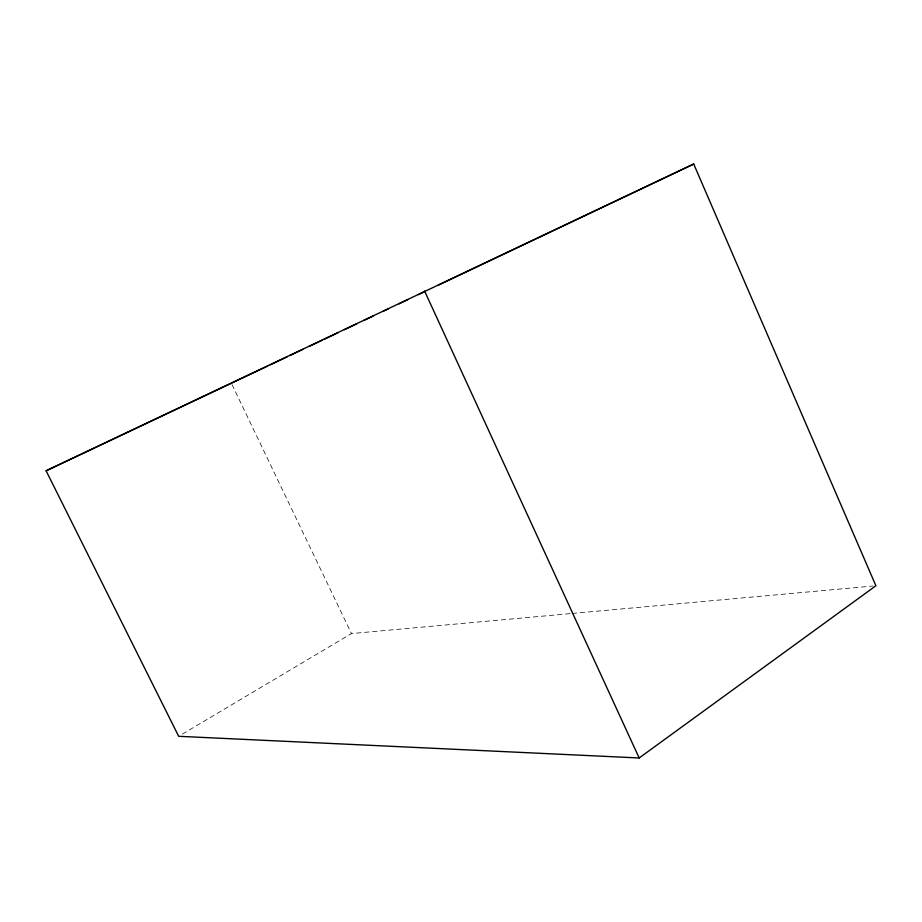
<?xml version="1.0" encoding="UTF-8"?>
<svg xmlns="http://www.w3.org/2000/svg" width="922" height="922" viewBox="0 0 922 922"><rect width="100%" height="100%" fill="white"/><g stroke="black" fill="none" stroke-linecap="round" stroke-linejoin="round"><path stroke-width="0.69" stroke-dasharray="4.61 3.46" d="M182.383 734.096L351.455 633.575L570.695 613.579M572.124 613.453L873.03 586.023M232.01 384.589L351.455 633.575"/><path stroke-width="1.38" d="M639.177 757.976L875.9 585.758L693.701 164.024L46.1 470.796L178.672 736.298L639.177 757.976L424.581 291.018M267.749 366.046L46.1 470.796M270.342 364.812L287.226 356.802M289.831 355.569L302.808 349.415M309.308 346.338L322.297 340.172M324.89 338.939L337.878 332.784M344.367 329.707L357.356 323.541M363.844 320.464L372.937 316.154M383.333 311.221L388.519 308.766M398.915 303.834L408.008 299.523M418.392 294.602L423.59 292.136M437.869 285.359L693.701 164.024"/></g></svg>
